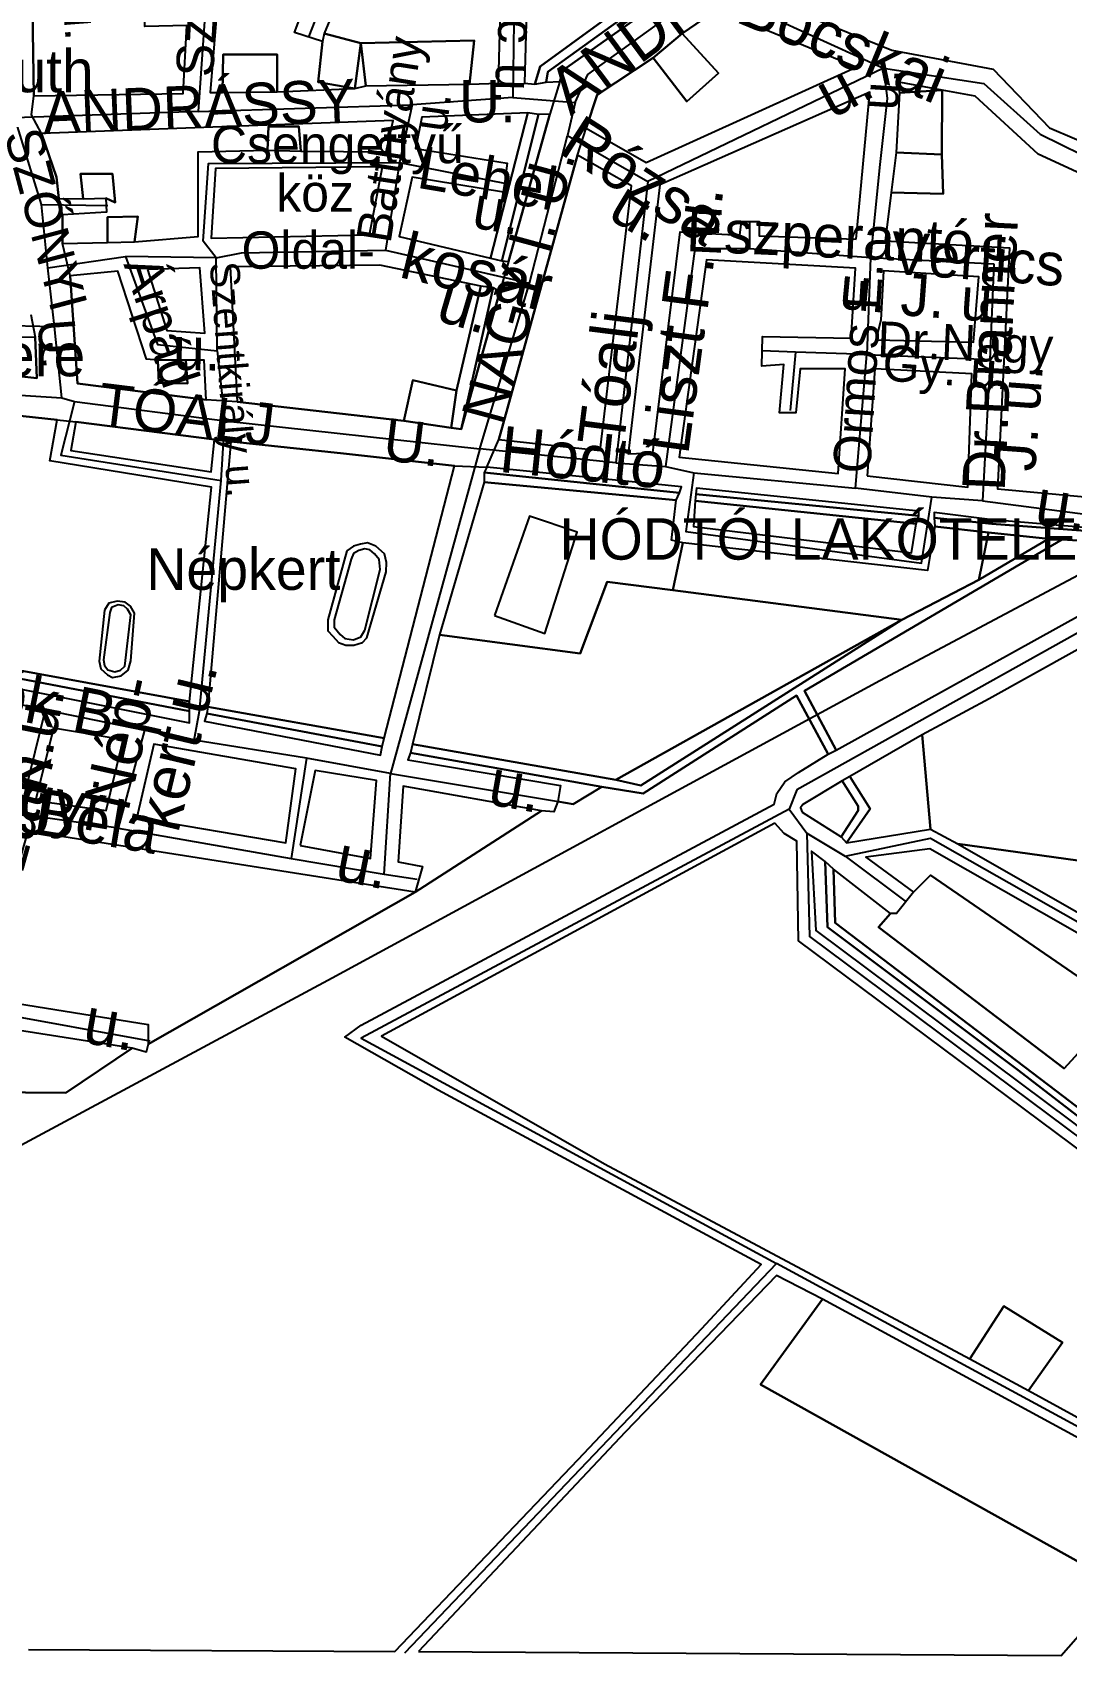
# Model space of a CAD drawing. Header units: millimetres. Extents: x 745262 to 751929, y 118124 to 122414.
# Drawn here: x 747689 to 748745, y 118137 to 119795 of the extents above; entities that cross this region are included whole.
import ezdxf

# ---------------------------------------------------------------- set-up
doc = ezdxf.new("R2010")
doc.units = ezdxf.units.MM
for name, color, linetype in [('beter', 7, 'Continuous'), ('egyeb', 7, 'Continuous'), ('epulet', 7, 'Continuous'), ('fobbut', 7, 'Continuous'), ('folyo', 7, 'Continuous'), ('gazdter', 7, 'Continuous'), ('Hut', 7, 'Continuous'), ('kert', 7, 'Continuous'), ('park', 7, 'Continuous'), ('szanto', 7, 'Continuous'), ('utcanev', 7, 'Continuous'), ('vasut', 7, 'Continuous')]:
    doc.layers.add(name, color=color, linetype=linetype)

msp = doc.modelspace()

# ---------------------------------------------------------------- linework, layer by layer
at = {"layer": 'beter', "color": 253}
for points in [[(747883.3, 119733.8), (747884.1, 119772.9), (747939.3, 119772.9), (747939.3, 119734.6), (748018.4, 119738.2), (747981, 119744.4), (747985.5, 119786.2), (747957, 119795.1), (747994.4, 119894.8), (747959.7, 119898.3), (747965.9, 119932.1), (747911.7, 119939.3), (747894.8, 119945.5), (747888.6, 119949.9), (747870.8, 119733.8), (747883.3, 119733.8)], [(748401.1, 119844.6), (748567, 119777.1), (748670.4, 119757.9), (748727.7, 119697.9), (748779, 119676.2), (748877.2, 119789.5), (748603.9, 119949.4), (748502.5, 119952.1), (748417.9, 119893), (748401.1, 119844.6)], [(747987.3, 119794.2), (748024.6, 119784.5), (748140.2, 119787.1), (748135.7, 119742.6), (748165.1, 119743.5), (748169.5, 119909), (748040.6, 119923.2), (747987.3, 119794.2)], [(748202.4, 119742.6), (748207.7, 119760.4), (748336.6, 119854.7), (748348.2, 119885), (748196.2, 119904.6), (748191.7, 119743.5), (748202.4, 119742.6)], [(747688.2, 119884.2), (747690.8, 119730.4), (747843.2, 119732.9), (747846.8, 119802.3), (747804.1, 119801.4), (747802.4, 119863.6), (747850.4, 119864.5), (747852.1, 119877), (747748.1, 119882.3), (747749.9, 119820.9), (747719.7, 119818.3), (747715.2, 119885.9), (747688.2, 119884.2)], [(748213.9, 119744.4), (748227.8, 119745.1), (748231.7, 119757.2), (748354.1, 119844), (748361.8, 119860.6), (748370.7, 119883.6), (748362.4, 119885), (748347.3, 119850.3), (748215.7, 119755.1), (748213.9, 119744.4)], [(748254.7, 119697.4), (748315.9, 119662.3), (748530.5, 119759.7), (748388.3, 119818.4), (748352.7, 119794.2), (748389.7, 119753.6), (748357.6, 119724.9), (748323.2, 119769.3), (748266.1, 119731.7), (748254.7, 119697.4)], [(748018.4, 119738.2), (748029.9, 119740.9), (748024.6, 119784.5), (748018.4, 119738.2)], [(748157.1, 119564.7), (748195.3, 119713.3), (748086.8, 119708.8), (748080.6, 119676.8), (748173.9, 119661.7), (748170.4, 119632.3), (748077, 119647.5), (748063.7, 119587), (748157.1, 119564.7)], [(748168.6, 119562.1), (748175.5, 119561.2), (748217.6, 119711.9), (748205.9, 119711.5), (748168.6, 119562.1)], [(747698.4, 119692.1), (747713.8, 119647.4), (747716.3, 119625.7), (747741, 119625.2), (747738.3, 119651), (747771.2, 119651), (747773.9, 119621.7), (747764.1, 119626.1), (747765, 119611.9), (747720.1, 119609.1), (747720.1, 119579.8), (747765.9, 119580.7), (747765.9, 119606.5), (747797, 119607.4), (747793.5, 119581.6), (747858.4, 119587), (747858.4, 119673.3), (747929.5, 119675), (747930.4, 119699.1), (747961.5, 119699.1), (747963.3, 119674.1), (748050.4, 119673.3), (748057.5, 119705.3), (747698.4, 119692.1)], [(748165.4, 119379.5), (748269, 119368.4), (748301.1, 119638.8), (748246, 119669.8), (748165.4, 119379.5)], [(748033.5, 119588.7), (748046.8, 119658.1), (747876.1, 119656.4), (747871.7, 119585.2), (748033.5, 119588.7)], [(748525.3, 119483.1), (748529.6, 119554.4), (748377.6, 119563.1), (748349.8, 119361.4), (748512.2, 119344.9), (748519.2, 119451.8), (748473.1, 119451.8), (748468.8, 119406.6), (748452.3, 119406.6), (748456.6, 119456.2), (748434, 119454.4), (748434.9, 119484.9), (748525.3, 119483.1)], [(747727.8, 119546.6), (747735.4, 119436.8), (747866.8, 119420.2), (747864.6, 119460.6), (747845.9, 119460.6), (747847.7, 119436.6), (747818.4, 119437.5), (747817.5, 119460.6), (747805.9, 119461.5), (747776.6, 119551.4), (747727.8, 119546.6)], [(747806.8, 119553.2), (747826.4, 119490.9), (747865.5, 119488.2), (747860.1, 119554.9), (747806.8, 119553.2)], [(747898.4, 119417.9), (748068.4, 119398.5), (748077.9, 119440.2), (748122.4, 119429.5), (748147.3, 119536.3), (748044.2, 119557.6), (747891.3, 119555.8), (747898.4, 119417.9)], [(748550.5, 119481.4), (748650.4, 119478.8), (748655.6, 119545.8), (748558.3, 119551.8), (748555.7, 119501.4), (748550.5, 119481.4)], [(748127.1, 119390.2), (748166.6, 119530.6), (748159.7, 119534.5), (748127.1, 119390.2)], [(748541.8, 119342.3), (748644.3, 119331), (748648.7, 119446.6), (748549.6, 119451.8), (748541.8, 119342.3)], [(748161.2, 119199.6), (748212.5, 119181.4), (748245.5, 119284.8), (748196.8, 119301.3), (748161.2, 119199.6)], [(748610, 119299.5), (748669.1, 119293.5), (748669.7, 119297.5), (748610, 119304.9), (748610, 119299.5)], [(748343.3, 119225.6), (748577, 119195.3), (748655.6, 119236.3), (748665.7, 119284.7), (748610.6, 119290.8), (748603.2, 119245.7), (748353.4, 119274), (748343.3, 119225.6)], [(747807.4, 118761.8), (748080.1, 118917.1), (747684.5, 118979.6), (747635.5, 118809.5), (747807.4, 118782), (747807.4, 118761.8)], [(747454.8, 118614), (747569.7, 118622.7), (747599.9, 118713.4), (747723.5, 118712.1), (747791.3, 118757.8), (747487.1, 118805.5), (747454.8, 118614)], [(748646.4, 118440.5), (748706.4, 118408.3), (748741.1, 118457.1), (748681.2, 118494.4), (748646.4, 118440.5)]]:
    msp.add_lwpolyline(points, close=True, dxfattribs=at)
at = {"layer": 'epulet', "color": 253}
for points in [[(747985.5, 119786.2), (747981, 119744.4), (748018.4, 119738.2), (748024.6, 119784.5), (747987.3, 119794.2), (747985.5, 119786.2)], [(748024.6, 119784.5), (748029.9, 119740.9), (748135.7, 119742.6), (748140.2, 119787.1), (748024.6, 119784.5)], [(748323.2, 119769.3), (748357.6, 119724.9), (748389.7, 119753.6), (748352.7, 119794.2), (748323.2, 119769.3)], [(747883.3, 119733.8), (747939.3, 119734.6), (747939.3, 119772.9), (747884.1, 119772.9), (747883.3, 119733.8)], [(747929.5, 119675), (747963.3, 119674.1), (747961.5, 119699.1), (747930.4, 119699.1), (747929.5, 119675)], [(748566.1, 119631.8), (748619.1, 119630.5), (748618, 119670.6), (748571.3, 119672.7), (748566.1, 119631.8)], [(747741, 119625.2), (747764.1, 119626.1), (747773.9, 119621.7), (747771.2, 119651), (747738.3, 119651), (747741, 119625.2)], [(747765.9, 119580.7), (747793.5, 119581.6), (747797, 119607.4), (747765.9, 119606.5), (747765.9, 119580.7)], [(747817.5, 119460.6), (747818.4, 119437.5), (747847.7, 119436.6), (747845.9, 119460.6), (747817.5, 119460.6)], [(748068.4, 119398.5), (748116.9, 119391.4), (748122.4, 119429.5), (748077.9, 119440.2), (748068.4, 119398.5)]]:
    msp.add_lwpolyline(points, close=True, dxfattribs=at)
at = {"layer": 'fobbut', "color": 253}
for points in [[(748354.1, 119844), (748231.7, 119757.2), (748227.8, 119745.1), (748217.6, 119711.9), (748175.5, 119561.2), (748166.6, 119530.6), (748127.1, 119390.2), (748116.9, 119391.4), (748068.4, 119398.5), (747898.4, 119417.9), (747866.8, 119420.2), (747735.4, 119436.8), (747727.8, 119546.6), (747720.1, 119579.8), (747720.1, 119609.1), (747716.3, 119625.7), (747713.8, 119647.4), (747698.4, 119692.1), (747688.2, 119711.2), (747690.8, 119730.4), (747688.2, 119884.2)], [(747632.1, 119408.4), (747714.7, 119399.6), (747733.5, 119397.6), (747875.2, 119379.5), (747892, 119377.5), (748006.9, 119365.4), (748120.4, 119352.6), (748153.3, 119351.3), (748165.4, 119379.5), (748246, 119669.8), (748254.7, 119697.4), (748266.1, 119731.7), (748323.2, 119769.3), (748352.7, 119794.2), (748388.3, 119818.4)], [(747687.6, 119507.1), (747692.1, 119484), (747693.9, 119442.2), (747644.1, 119447.5)]]:
    msp.add_lwpolyline(points, dxfattribs=at)
at = {"layer": 'folyo', "color": 253}
for points in [[(748202.4, 119742.6), (748213.9, 119744.4), (748215.7, 119755.1), (748347.3, 119850.3), (748362.4, 119885), (748348.2, 119885), (748336.6, 119854.7), (748207.7, 119760.4), (748202.4, 119742.6)], [(748157.1, 119564.7), (748168.6, 119562.1), (748205.9, 119711.5), (748195.3, 119713.3), (748157.1, 119564.7)], [(748116.9, 119391.4), (748127.1, 119390.2), (748159.7, 119534.5), (748147.3, 119536.3), (748122.4, 119429.5), (748116.9, 119391.4)], [(748150.6, 119335.8), (748346.7, 119317.6), (748350.1, 119325), (748150.6, 119345.9), (748150.6, 119335.8)], [(748366.2, 119317), (748591.8, 119293.5), (748594.5, 119301.5), (748366.8, 119323.7), (748366.2, 119317)], [(748075.4, 119059.6), (748270.8, 119024.6), (748313.1, 119017.9), (748469.6, 119118), (748501.8, 119058.2), (748509.9, 119062.3), (748477.7, 119122.7), (748740.9, 119277.3), (748794, 119274), (748811.4, 119277.3), (748800.7, 119283.4), (748669.1, 119293.5), (748610, 119299.5), (748610.6, 119290.8), (748665.7, 119284.7), (748726.8, 119278), (748655.6, 119236.3), (748577, 119195.3), (748310.4, 119026), (748284.9, 119032), (748077.4, 119068.3), (748075.4, 119059.6)], [(747849.7, 119102.2), (747849.7, 119111.8), (747616.9, 119154.4), (747616.9, 119146.6), (747849.7, 119102.2)], [(747867.5, 119099.7), (748046.5, 119065.8), (748048.3, 119074.5), (747868.4, 119106.6), (747867.5, 119099.7)], [(748515.2, 118973.6), (748520.4, 118967.6), (748544.7, 119002.3), (748523.9, 119035.4), (748516.1, 119031), (748532.6, 119005), (748532.6, 119000.6), (748515.2, 118973.6)], [(748498.7, 118948.4), (748501.3, 118881.5), (748696, 118735.3), (748923.6, 118559.7), (749047.9, 118469.2), (749054.9, 118473.6), (748930.6, 118564), (748742, 118708.4), (748509.1, 118885.8), (748507.4, 118940.6), (748498.7, 118948.4)]]:
    msp.add_lwpolyline(points, close=True, dxfattribs=at)
at = {"layer": 'gazdter', "color": 253}
msp.add_lwpolyline([(748565.6, 118895.4), (748553.4, 118881.5), (748742.9, 118737.1), (748801.1, 118800.6), (748606.4, 118934.5), (748589.1, 118917.1), (748571.7, 118895.4), (748565.6, 118895.4)], close=True, dxfattribs=at)
at = {"layer": 'Hut'}
for p, q in [((748182.3, 119918.8), (748179.8, 119729)), ((748182.3, 119918.8), (748179.8, 119729)), ((748378.7, 119840.9), (748558.2, 119758.9)), ((748378.7, 119840.9), (748558.2, 119758.9)), ((748558.2, 119758.9), (748317.7, 119643.2)), ((748558.2, 119758.9), (748317.7, 119643.2)), ((748179.8, 119729), (748077, 119721.2)), ((748179.8, 119729), (748077, 119721.2)), ((748179.8, 119729), (748243.5, 119723.8)), ((748179.8, 119729), (748243.5, 119723.8)), ((747858.7, 119714.6), (747671.4, 119708.2)), ((747858.7, 119714.6), (747671.4, 119708.2)), ((747858.7, 119714.6), (748077, 119721.2)), ((747858.7, 119714.6), (748077, 119721.2)), ((748077, 119721.2), (748064, 119662.6)), ((748077, 119721.2), (748064, 119662.6)), ((748243.5, 119723.8), (748235.7, 119690)), ((748243.5, 119723.8), (748235.7, 119690)), ((747698.6, 119619.7), (747671.4, 119708.2)), ((747698.6, 119619.7), (747671.4, 119708.2)), ((748196.7, 119539.1), (748235.7, 119690)), ((748196.7, 119539.1), (748235.7, 119690)), ((748235.7, 119690), (748317.7, 119643.2)), ((748235.7, 119690), (748317.7, 119643.2)), ((748064, 119662.6), (748049.8, 119572.9)), ((748064, 119662.6), (748049.8, 119572.9)), ((748064, 119662.6), (748174.6, 119640.6)), ((748064, 119662.6), (748174.6, 119640.6)), ((748317.7, 119643.2), (748285.1, 119355.8)), ((748317.7, 119643.2), (748285.1, 119355.8)), ((747705.2, 119554.8), (747698.6, 119619.7)), ((747698.6, 119619.7), (747766.2, 119618.5)), ((747705.2, 119554.8), (747698.6, 119619.7)), ((747698.6, 119619.7), (747766.2, 119618.5)), ((748421.6, 119601.6), (748421.6, 119574.2)), ((748421.6, 119601.6), (748421.6, 119574.2)), ((747705.2, 119554.8), (747784.5, 119566.4)), ((747705.2, 119554.8), (747784.5, 119566.4)), ((747876.8, 119565.1), (747784.5, 119566.4)), ((747876.8, 119565.1), (747784.5, 119566.4)), ((747878.1, 119470.2), (747876.8, 119565.1)), ((747878.1, 119470.2), (747876.8, 119565.1)), ((748049.8, 119572.9), (748196.7, 119539.1)), ((748049.8, 119572.9), (748196.7, 119539.1)), ((748365.7, 119574.2), (748335.8, 119351.8)), ((748365.7, 119574.2), (748335.8, 119351.8)), ((748421.6, 119574.2), (748365.7, 119574.2)), ((748421.6, 119574.2), (748365.7, 119574.2)), ((748545.2, 119565.1), (748421.6, 119574.2)), ((748545.2, 119565.1), (748421.6, 119574.2)), ((748545.2, 119565.1), (748541.3, 119466.4)), ((748545.2, 119565.1), (748541.3, 119466.4)), ((748671.4, 119558.6), (748545.2, 119565.1)), ((748671.4, 119558.6), (748545.2, 119565.1)), ((747711.7, 119494.9), (747705.2, 119554.8)), ((747711.7, 119494.9), (747705.2, 119554.8)), ((748667.4, 119461.1), (748671.4, 119558.6)), ((748667.4, 119461.1), (748671.4, 119558.6)), ((748146, 119370.1), (748196.7, 119539.1)), ((748146, 119370.1), (748196.7, 119539.1)), ((747558.2, 119498.8), (747711.7, 119494.9)), ((747558.2, 119498.8), (747711.7, 119494.9)), ((747719.4, 119422.1), (747711.7, 119494.9)), ((747719.4, 119422.1), (747711.7, 119494.9)), ((747878.1, 119470.2), (747885.9, 119398.6)), ((747878.1, 119470.2), (747885.9, 119398.6)), ((748468.4, 119468.9), (748434.6, 119470.2)), ((748468.4, 119468.9), (748434.6, 119470.2)), ((748468.4, 119468.9), (748463.2, 119409.1)), ((748468.4, 119468.9), (748463.2, 119409.1)), ((748541.3, 119466.4), (748468.4, 119468.9)), ((748541.3, 119466.4), (748468.4, 119468.9)), ((748529.6, 119329.8), (748541.3, 119466.4)), ((748529.6, 119329.8), (748541.3, 119466.4)), ((748541.3, 119466.4), (748667.4, 119461.1)), ((748541.3, 119466.4), (748667.4, 119461.1)), ((748667.4, 119461.1), (748659.6, 119316.8)), ((748667.4, 119461.1), (748659.6, 119316.8)), ((747719.4, 119422.1), (747732.4, 119418.2)), ((747719.4, 119422.1), (747732.4, 119418.2)), ((747732.4, 119418.2), (747885.9, 119398.6)), ((747732.4, 119418.2), (747885.9, 119398.6)), ((747882, 119337.6), (747885.9, 119398.6)), ((747882, 119337.6), (747885.9, 119398.6)), ((747885.9, 119398.6), (748146, 119370.1)), ((747885.9, 119398.6), (748146, 119370.1)), ((748146, 119370.1), (748054.9, 119038.5)), ((748146, 119370.1), (748054.9, 119038.5)), ((748285.1, 119355.8), (748146, 119370.1)), ((748285.1, 119355.8), (748146, 119370.1)), ((748285.1, 119355.8), (748335.8, 119351.8)), ((748285.1, 119355.8), (748335.8, 119351.8)), ((748335.8, 119351.8), (748364.5, 119345.4)), ((748335.8, 119351.8), (748364.5, 119345.4)), ((748364.5, 119345.4), (748529.6, 119329.8)), ((748364.5, 119345.4), (748529.6, 119329.8)), ((748607.6, 119320.7), (748529.6, 119329.8)), ((748607.6, 119320.7), (748529.6, 119329.8)), ((748659.6, 119316.8), (748607.6, 119320.7)), ((748659.6, 119316.8), (748607.6, 119320.7)), ((748659.6, 119316.8), (748798.8, 119298.6)), ((748659.6, 119316.8), (748798.8, 119298.6)), ((747702.5, 119103.5), (747519.2, 119139.9)), ((747702.5, 119103.5), (747519.2, 119139.9)), ((747676.5, 118996.9), (747702.5, 119103.5)), ((747676.5, 118996.9), (747702.5, 119103.5)), ((747702.5, 119103.5), (747803.9, 119082.7)), ((747702.5, 119103.5), (747803.9, 119082.7)), ((747803.9, 119082.7), (747776.7, 118982.5)), ((747803.9, 119082.7), (747776.7, 118982.5)), ((747854.6, 119072.3), (747803.9, 119082.7)), ((747854.6, 119072.3), (747803.9, 119082.7)), ((747969.2, 119054), (747854.6, 119072.3)), ((747969.2, 119054), (747854.6, 119072.3)), ((747969.2, 119054), (747953.5, 118951.4)), ((747969.2, 119054), (747953.5, 118951.4)), ((748054.9, 119038.5), (747969.2, 119054)), ((748054.9, 119038.5), (747969.2, 119054)), ((748048.5, 118935.7), (748054.9, 119038.5)), ((748048.5, 118935.7), (748054.9, 119038.5)), ((748054.9, 119038.5), (748226.6, 119009.9)), ((748054.9, 119038.5), (748226.6, 119009.9)), ((748462, 119002.1), (748480.1, 118977.3)), ((748462, 119002.1), (748480.1, 118977.3)), ((747776.7, 118982.5), (747676.5, 118996.9)), ((747776.7, 118982.5), (747676.5, 118996.9)), ((747776.7, 118982.5), (747953.5, 118951.4)), ((747776.7, 118982.5), (747953.5, 118951.4)), ((748480.1, 118977.3), (748519.2, 118954)), ((748480.1, 118977.3), (748519.2, 118954)), ((747953.5, 118951.4), (748048.5, 118935.7)), ((747953.5, 118951.4), (748048.5, 118935.7)), ((748519.2, 118954), (748581.6, 118907.2)), ((748519.2, 118954), (748581.6, 118907.2)), ((748048.5, 118935.7), (748082.3, 118930.5)), ((748048.5, 118935.7), (748082.3, 118930.5)), ((747616.7, 118800.5), (747809.2, 118765.4)), ((747616.7, 118800.5), (747809.2, 118765.4)), ((748449, 118537.9), (748069.3, 118139.9)), ((748449, 118537.9), (748069.3, 118139.9)), ((748897.5, 118294.7), (748449, 118537.9)), ((748897.5, 118294.7), (748449, 118537.9))]:
    msp.add_line(p, q, dxfattribs=at)
for points in [[(748036.8, 119938.4), (748012, 119895.5), (747971.7, 119791.4)], [(748036.8, 119938.4), (748012, 119895.5), (747971.7, 119791.4)], [(747869, 119891.6), (747867.7, 119846), (747858.7, 119714.6)], [(747869, 119891.6), (747867.7, 119846), (747858.7, 119714.6)], [(748243.5, 119723.8), (748256.5, 119752.3), (748378.7, 119840.9)], [(748243.5, 119723.8), (748256.5, 119752.3), (748378.7, 119840.9)], [(748558.2, 119758.9), (748562.1, 119727.7), (748554.3, 119657.5), (748545.2, 119565.1)], [(748558.2, 119758.9), (748562.1, 119727.7), (748554.3, 119657.5), (748545.2, 119565.1)], [(748558.2, 119758.9), (748660.9, 119743.2), (748718.2, 119691.3), (748781.9, 119660.1)], [(748558.2, 119758.9), (748660.9, 119743.2), (748718.2, 119691.3), (748781.9, 119660.1)], [(747876.8, 119565.1), (747863.8, 119582), (747869, 119661.4), (748064, 119662.6)], [(747876.8, 119565.1), (747863.8, 119582), (747869, 119661.4), (748064, 119662.6)], [(747784.5, 119566.4), (747817, 119476.7), (747878.1, 119470.2)], [(747784.5, 119566.4), (747817, 119476.7), (747878.1, 119470.2)], [(747876.8, 119565.1), (747902.8, 119570.3), (748049.8, 119572.9)], [(747876.8, 119565.1), (747902.8, 119570.3), (748049.8, 119572.9)], [(747582.9, 119416.9), (747618, 119428.5), (747719.4, 119422.1)], [(747582.9, 119416.9), (747618, 119428.5), (747719.4, 119422.1)], [(747732.4, 119418.2), (747718.2, 119363.6), (747882, 119337.6)], [(747732.4, 119418.2), (747718.2, 119363.6), (747882, 119337.6)], [(747854.6, 119072.3), (747859.9, 119102.2), (747882, 119337.6)], [(747854.6, 119072.3), (747859.9, 119102.2), (747882, 119337.6)], [(748364.5, 119345.4), (748356.6, 119285.5), (748597.2, 119253.1), (748607.6, 119320.7)], [(748364.5, 119345.4), (748356.6, 119285.5), (748597.2, 119253.1), (748607.6, 119320.7)], [(748879.4, 119250.4), (748469.8, 119021.6), (748462, 119002.1)], [(748879.4, 119250.4), (748469.8, 119021.6), (748462, 119002.1)], [(748462, 119002.1), (748025, 118768), (748449, 118537.9)], [(748462, 119002.1), (748025, 118768), (748449, 118537.9)], [(748480.1, 118977.3), (748482.8, 118872), (749045.8, 118452)], [(748480.1, 118977.3), (748482.8, 118872), (749045.8, 118452)], [(748519.2, 118954), (748606.3, 118972.2), (749135.5, 118671.8)], [(748519.2, 118954), (748606.3, 118972.2), (749135.5, 118671.8)]]:
    msp.add_lwpolyline(points, dxfattribs=at)
at = {"layer": 'kert', "color": 253}
for points in [[(748530.5, 119584), (748544.4, 119734.4), (748329.8, 119639.7), (748297.6, 119364.9), (748322.8, 119365.8), (748350.6, 119591.8), (748411.5, 119588.4), (748413.2, 119602.3), (748431.4, 119602.3), (748431.4, 119587.5), (748530.5, 119584)], [(748566.1, 119631.8), (748560, 119582.3), (748686.9, 119575.3), (748674.7, 119329.2), (748797.2, 119317.9), (749043.1, 119446.6), (749031.9, 119461.4), (748905, 119594.4), (748900.6, 119585.8), (748716.4, 119671), (748652.1, 119730.1), (748618.3, 119736.2), (748618, 119670.6), (748619.1, 119630.5), (748566.1, 119631.8)], [(748574.8, 119733.6), (748618.3, 119736.2), (748572.2, 119744.9), (748574.8, 119733.6)], [(748077.4, 119068.3), (748284.9, 119032), (748577, 119195.3), (748343.3, 119225.6), (748276.2, 119234.3), (748248.6, 119161.1), (748104.9, 119179.9), (748077.4, 119068.3)], [(748597.8, 119078), (748606.4, 118981.5), (748634.3, 118966.7), (749109.6, 118900.6), (749123.5, 118901.5), (749076.6, 119151.1), (749043.6, 119149.3), (749029.7, 119206.7), (748982.7, 119198.9), (748978.4, 119245), (748886.3, 119237.2), (748666.4, 119114.5), (748597.8, 119078)], [(748075.4, 119059.6), (748072.7, 119052.2), (748228.5, 119026), (748225.8, 119009.8), (748241.3, 119007.1), (748270.8, 119024.6), (748075.4, 119059.6)], [(748496.1, 118501.4), (748432.6, 118414.4), (748802, 118208.3), (748885.4, 118290.1), (748496.1, 118501.4)]]:
    msp.add_lwpolyline(points, close=True, dxfattribs=at)
at = {"layer": 'park', "color": 253}
for points in [[(748571.3, 119672.7), (748618, 119670.6), (748618.3, 119736.2), (748574.8, 119733.6), (748571.3, 119672.7)], [(747578.3, 119436.8), (747613, 119444.8), (747644.1, 119447.5), (747693.9, 119442.2), (747692.1, 119484), (747396, 119483.1), (747394.2, 119451.1), (747578.3, 119436.8)], [(747580.4, 119144), (747849.7, 119090.1), (747849.7, 119102.2), (747616.9, 119146.6), (747616.9, 119154.4), (747849.7, 119111.8), (747872.3, 119330.9), (747707.2, 119357.9), (747714.7, 119399.6), (747632.1, 119408.4), (747616, 119408.4), (747615.1, 119391.8), (747580.4, 119144)], [(747733.5, 119397.6), (747728.5, 119368.2), (747871.9, 119346.5), (747875.2, 119379.5), (747733.5, 119397.6)], [(747868.4, 119106.6), (748048.3, 119074.5), (748120.4, 119352.6), (748006.9, 119365.4), (747892, 119377.5), (747868.4, 119106.6)], [(748010.5, 119265.7), (747990.9, 119195.3), (747990.9, 119184), (747996.1, 119178.8), (748001.8, 119172.2), (748009.2, 119169.6), (748017.4, 119169.6), (748026.5, 119172.2), (748030.9, 119177), (748050.4, 119244.4), (748050.9, 119253.9), (748048.7, 119262.6), (748040, 119270.5), (748031.3, 119273.9), (748024.4, 119272.6), (748017, 119270.5), (748010.5, 119265.7)], [(748014.8, 119257.4), (747997.4, 119195.3), (747997.4, 119187.9), (748003.5, 119180.5), (748008.3, 119176.2), (748017, 119174.8), (748024.8, 119177.9), (748028.7, 119184.8), (748044.3, 119246.6), (748043.5, 119257), (748038.7, 119262.6), (748033.9, 119267), (748028.7, 119267.8), (748022.6, 119266.1), (748017, 119263.1), (748014.8, 119257.4)], [(747762.8, 119205.3), (747757.6, 119153.1), (747759.3, 119145.3), (747765.9, 119139.2), (747771.1, 119136.6), (747779.8, 119138.3), (747787.2, 119144), (747789.8, 119153.6), (747793.7, 119202.2), (747789.3, 119209.2), (747784.1, 119213.5), (747775.9, 119214.4), (747767.2, 119212.2), (747762.8, 119205.3)], [(747768.5, 119202.7), (747762, 119154.4), (747762.8, 119148.8), (747766.3, 119144.4), (747773.3, 119142.3), (747779.3, 119144), (747783.7, 119147.9), (747789.8, 119200.5), (747786.3, 119206.1), (747782.8, 119209.6), (747776.7, 119210.5), (747770.2, 119207.9), (747768.5, 119202.7)], [(747867.5, 119099.7), (747864.9, 119091.8), (748044.8, 119057.1), (748046.5, 119065.8), (747867.5, 119099.7)], [(747692.5, 119010.9), (747764.6, 119000.5), (747782, 119072.7), (747710.7, 119084.8), (747692.5, 119010.9)], [(747795.9, 118993.6), (747947.9, 118967.5), (747958.3, 119043.1), (747813.2, 119068.3), (747795.9, 118993.6)], [(747962.6, 118964.8), (748034.4, 118951.4), (748040.5, 119031.3), (747978, 119041.4), (747962.6, 118964.8)], [(748080.1, 118917.1), (748209, 119000.4), (748068, 119025.3), (748062.6, 118948), (748087.5, 118943.3), (748080.1, 118917.1)]]:
    msp.add_lwpolyline(points, close=True, dxfattribs=at)
at = {"layer": 'szanto', "color": 253}
for points in [[(748150.6, 119345.9), (748350.1, 119325), (748352.1, 119331.1), (748153.3, 119351.3), (748150.6, 119345.9)], [(748104.9, 119179.9), (748248.6, 119161.1), (748276.2, 119234.3), (748343.3, 119225.6), (748353.4, 119274), (748342, 119276.7), (748346.7, 119317.6), (748150.6, 119335.8), (748104.9, 119179.9)], [(748366.2, 119317), (748364.2, 119290.8), (748587.1, 119263.9), (748591.8, 119293.5), (748366.2, 119317)], [(748366.8, 119323.7), (748594.5, 119301.5), (748594.5, 119306.2), (748367.5, 119329.7), (748366.8, 119323.7)], [(748161.2, 119199.6), (748212.5, 119181.4), (748245.5, 119284.8), (748196.8, 119301.3), (748161.2, 119199.6)], [(748669.1, 119293.5), (748800.7, 119283.4), (748792, 119287.4), (748669.7, 119297.5), (748669.1, 119293.5)], [(748655.6, 119236.3), (748726.8, 119278), (748665.7, 119284.7), (748655.6, 119236.3)], [(748509.9, 119062.3), (748851.1, 119251.1), (748811.4, 119277.3), (748794, 119274), (748740.9, 119277.3), (748477.7, 119122.7), (748509.9, 119062.3)], [(748284.9, 119032), (748310.4, 119026), (748577, 119195.3), (748284.9, 119032)], [(748520.4, 118967.6), (748606.4, 118981.5), (748597.8, 119078), (748523.9, 119035.4), (748544.7, 119002.3), (748520.4, 118967.6)], [(748515.2, 118973.6), (748532.6, 119000.6), (748532.6, 119005), (748516.1, 119031), (748476.1, 119006.7), (748473.5, 119003.2), (748475.2, 118998.9), (748489.1, 118990.2), (748515.2, 118973.6)], [(748447.4, 118987.6), (748045.9, 118770.1), (748273.6, 118639.7), (748646.4, 118440.5), (748681.2, 118494.4), (748741.1, 118457.1), (748706.4, 118408.3), (748896.7, 118304), (749030.5, 118451), (748471.7, 118867.5), (748470, 118969.3), (748457, 118977.1), (748447.4, 118987.6)], [(748634.3, 118966.7), (749114.8, 118691.9), (749084.4, 118864.1), (749087.9, 118879.7), (749097.4, 118890.2), (749109.6, 118900.6), (748634.3, 118966.7)], [(748498.7, 118948.4), (748484.8, 118958.9), (748489.1, 118878), (748749.8, 118683.2), (748925.4, 118550.1), (749045.3, 118464), (749047.9, 118469.2), (748923.6, 118559.7), (748696, 118735.3), (748501.3, 118881.5), (748498.7, 118948.4)], [(748507.4, 118940.6), (748509.1, 118885.8), (748742, 118708.4), (748930.6, 118564), (749054.9, 118473.6), (749137.4, 118564.9), (749088.8, 118595.3), (749139.2, 118657.1), (748605.6, 118961.5), (748540.4, 118952.8), (748589.1, 118917.1), (748606.4, 118934.5), (748801.1, 118800.6), (748742.9, 118737.1), (748553.4, 118881.5), (748565.6, 118895.4), (748507.4, 118940.6)], [(748083.4, 118141.5), (748739.6, 118137.5), (748802, 118208.3), (748432.6, 118414.4), (748496.1, 118501.4), (748449.1, 118525.8), (748294.5, 118365.7), (748083.4, 118141.5)]]:
    msp.add_lwpolyline(points, close=True, dxfattribs=at)
msp.add_lwpolyline([(747685.2, 118143.5), (748059.3, 118141.5), (748246.6, 118337.7), (748372.9, 118471.5), (748433.3, 118536.7), (748103.6, 118714.8), (748008.2, 118769.2), (748025, 118781.3), (748446.8, 119007.1), (748449.4, 119017.9), (748457.5, 119030), (748471.6, 119039.4), (748501.8, 119058.2), (748469.6, 119118), (748313.1, 119017.9), (748270.8, 119024.6), (748241.3, 119007.1), (748225.8, 119009.8), (748221.8, 118999.1), (748209, 119000.4), (748080.1, 118917.1), (747807.4, 118761.8), (747805.4, 118753.8), (747791.3, 118757.8), (747723.5, 118712.1), (747599.9, 118713.4)], dxfattribs=at)
at = {"layer": 'vasut', "color": 7}
msp.add_lwpolyline([(746930.2, 118258.6), (747435.9, 118529), (747995.3, 118829.6), (748554.6, 119133.5), (749119.5, 119434), (749677.7, 119737.9), (750135.5, 119999.4)], dxfattribs=at)

# ---------------------------------------------------------------- texts
at = {"layer": 'egyeb', "attachment_point": 7}
for s, insert, char_height in [('HÓDTÓI LAKÓTELEP', (748227.6, 119256.2), 42.365), ('Népkert', (747805.6, 119213.2), 42.36)]:
    msp.add_mtext(s, dxfattribs=dict(at, insert=insert, char_height=char_height))
at = {"layer": 'utcanev', "attachment_point": 7}
for s, insert, char_height, rotation in [('Szt. Antal u.', (747874.4, 119749.1), 38.163, 87), ('ANDRÁSSY', (748239.2, 119709.1), 47.37, 36.6), ('Lánc', (748166.8, 119895), 38.16, 268.5), ('Bocskai', (748405.5, 119806.1), 47.37, 337.5), ('    u.', (747715.7, 119878.6), 35.53, 274.4), ('Batthyány', (748065.5, 119577.4), 35.53, 81.1), ('ANDRÁSSY', (747700.8, 119690.7), 43.43, 2.4), ('  u.', (748162.9, 119793), 38.16, 268.5), ('u.', (748505.9, 119706), 47.37, 28.3), ('    u.', (748569.8, 119658.5), 38.16, 86.3), ('  u.', (748108.6, 119666.5), 35.53, 82.1), ('SZŐNYI', (747659.8, 119691.1), 38.16, 284.9), ('Rózsa', (748224.7, 119672.5), 47.37, 327.2), ('Lehel', (748080.5, 119636.3), 43.43, 350.4), ('NAGY I. U.', (748169.4, 119392.7), 43.43, 74.8), ('   u.', (748229.4, 119633.2), 47.37, 329), ('Liszt F. u.', (748359.5, 119363), 47.383, 82.4), ('   u.', (748088.9, 119603.8), 43.43, 350.4), ('Eszperantó', (748355.6, 119558.9), 43.43, 357.4), ('Dr.Branner', (748682.6, 119326.3), 43.43, 87.2), ('kosár', (748062.3, 119545), 47.37, 346.6), ('Vertics', (748564.5, 119548.4), 43.43, 355.8), ('Árpád', (747771.2, 119555.2), 38.16, 287.9), ('Szentkirály u.', (747861.2, 119559.4), 30.057, 274.4), ('Ormos E.', (748545.2, 119344), 38.16, 86.5), ('       u.', (748399.6, 119523.7), 43.43, 354.5), ('J. u.', (748574.7, 119506), 43.43, 355.8), ('u.', (748099.4, 119501.2), 47.37, 343.6), ('U.', (747693.8, 119501.2), 38.16, 274.4), ('Tóalj', (748307, 119369.3), 47.38, 82.8), ('Dr.Nagy', (748551, 119452.8), 36.59, 357.6), ('u.', (747832.5, 119450.3), 43.43, 358.7), ('Gy. u.', (748555.5, 119429), 36.59, 355.8), ('J. u.', (748713.8, 119346.1), 43.43, 85.8), ('TÓALJ       U.', (747754.4, 119393.9), 43.427, 353), ('Hódtó', (748164.8, 119345.9), 47.38, 354.1), ('u.', (748711.1, 119292.5), 47.38, 351.2), ('Bartók B.', (747530.9, 119120.6), 47.37, 348.6), ('Nép-', (747801, 118995), 47.34, 77.3), ('kert u.', (747838.7, 118976.4), 47.34, 76.6), ('K.u.', (747701.6, 119012.9), 47.34, 78.9), ('Somogyi ', (747508, 119005.6), 47.37, 350.6), ('Mikszáth', (747645, 118811), 47.34, 74.4), ('u.', (748152.8, 119006.6), 47.34, 349.9), ('Béla', (747688.6, 118976.2), 47.37, 350.6), ('u.', (747996.6, 118929.3), 47.37, 348.9), ('u.', (747739.1, 118763.2), 47.37, 350)]:
    msp.add_mtext(s, dxfattribs=dict(at, insert=insert, char_height=char_height, rotation=rotation))
for s, insert, char_height in [('Kossuth', (747541.9, 119733.6), 43.43), ('U.', (748124.9, 119702.8), 43.43), ('Csengettyű', (747871.6, 119650.3), 38.16), ('  köz', (747909.9, 119611.8), 38.16), ('Oldal-', (747902.8, 119553.4), 38.16), ('Hősök tere', (747462.4, 119443.5), 43.43)]:
    msp.add_mtext(s, dxfattribs=dict(at, insert=insert, char_height=char_height))

doc.saveas('drawing.dxf')
